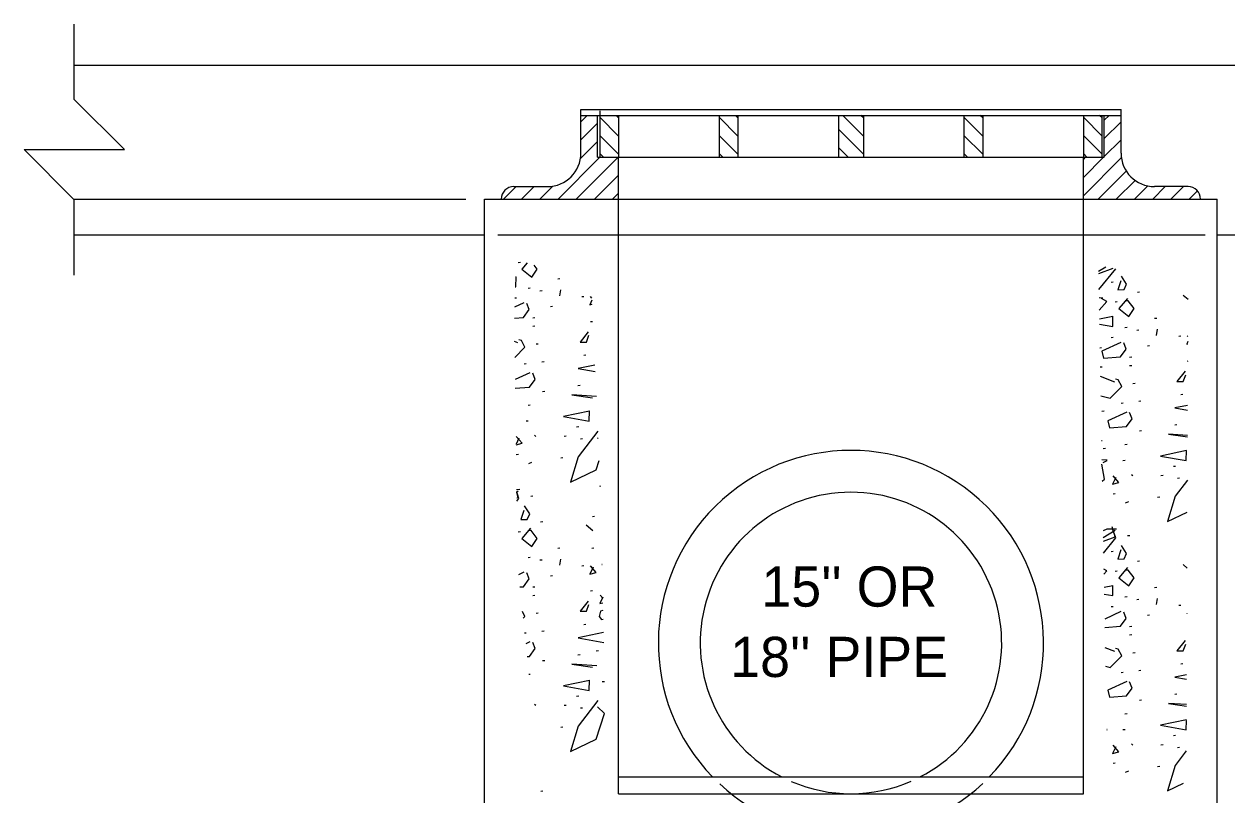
# Model space of a CAD drawing. Extents: x 1007 to 1035.5, y 1000.5 to 1021.5.
# Drawn here: x 1018.5 to 1024.49, y 1009.69 to 1013.52 of the extents above; entities that cross this region are included whole.
import ezdxf

# ---------------------------------------------------------------- set-up
doc = ezdxf.new("R2010")
doc.units = 0
doc.layers.add('Level 1', color=7, linetype='Continuous')

msp = doc.modelspace()

# ---------------------------------------------------------------- linework, layer by layer
at = {"layer": 'Level 1'}
for p, q in [((1018.7525, 1013.319), (1026.1787, 1013.319)), ((1021.273, 1012.8815), (1021.273, 1013.0987)), ((1021.273, 1013.0987), (1023.9605, 1013.0987)), ((1021.3667, 1013.0926), (1021.3667, 1012.8607)), ((1023.9605, 1012.8815), (1023.9605, 1013.0987)), ((1021.273, 1013.0374), (1021.3045, 1013.069)), ((1021.273, 1013.069), (1023.9605, 1013.069)), ((1021.273, 1012.9469), (1021.3563, 1013.0303)), ((1021.3563, 1012.8607), (1021.3563, 1013.069)), ((1021.4605, 1012.966), (1021.3667, 1013.0598)), ((1021.4605, 1013.0564), (1021.4478, 1013.069)), ((1021.4605, 1013.069), (1021.4605, 1012.8607)), ((1021.9605, 1013.069), (1021.9605, 1012.8607)), ((1022.0542, 1012.966), (1021.9605, 1013.0598)), ((1022.0542, 1013.0564), (1022.0417, 1013.069)), ((1022.0542, 1013.069), (1022.0542, 1012.8607)), ((1022.5542, 1013.069), (1022.5542, 1012.8607)), ((1022.6792, 1012.966), (1022.5762, 1013.069)), ((1022.6792, 1013.0564), (1022.6667, 1013.069)), ((1022.6792, 1013.069), (1022.6792, 1012.8607)), ((1023.1792, 1013.069), (1023.1792, 1012.8607)), ((1023.273, 1012.966), (1023.1792, 1013.0598)), ((1023.273, 1013.0564), (1023.2603, 1013.069)), ((1023.273, 1013.069), (1023.273, 1012.8607)), ((1023.773, 1013.069), (1023.773, 1012.8607)), ((1023.8667, 1012.966), (1023.773, 1013.0598)), ((1023.8667, 1013.0564), (1023.8542, 1013.069)), ((1023.8667, 1012.8607), (1023.8667, 1013.069)), ((1023.8772, 1012.8607), (1023.8772, 1013.069)), ((1023.8772, 1013.0451), (1023.901, 1013.069)), ((1023.8772, 1012.9546), (1023.9605, 1013.0379)), ((1021.4605, 1012.8755), (1021.3667, 1012.9693)), ((1022.0542, 1012.8755), (1021.9605, 1012.9693)), ((1022.6792, 1012.8755), (1022.5542, 1013.0005)), ((1023.273, 1012.8755), (1023.1792, 1012.9693)), ((1023.8667, 1012.8755), (1023.773, 1012.9693)), ((1021.2707, 1012.8541), (1021.3563, 1012.9397)), ((1022.6035, 1012.8607), (1022.5542, 1012.91)), ((1023.8772, 1012.864), (1023.9605, 1012.9473)), ((1021.1593, 1012.6523), (1021.3677, 1012.8607)), ((1021.25, 1012.6523), (1021.4583, 1012.8607)), ((1021.3563, 1012.8607), (1023.8772, 1012.8607)), ((1021.3848, 1012.8607), (1021.3667, 1012.8788)), ((1021.4605, 1012.6523), (1021.4605, 1012.8607)), ((1021.9785, 1012.8607), (1021.9605, 1012.8788)), ((1023.1973, 1012.8607), (1023.1792, 1012.8788)), ((1023.791, 1012.8607), (1023.773, 1012.8788)), ((1023.773, 1012.6523), (1023.773, 1012.8607)), ((1023.773, 1012.8504), (1023.7832, 1012.8607)), ((1023.773, 1012.7598), (1023.8737, 1012.8607)), ((1023.773, 1012.6694), (1023.962, 1012.8585)), ((1023.8465, 1012.6523), (1023.9863, 1012.7922)), ((1021.3405, 1012.6523), (1021.4605, 1012.7723)), ((1023.937, 1012.6523), (1024.0303, 1012.7458)), ((1020.8878, 1012.6523), (1020.9503, 1012.7148)), ((1020.9397, 1012.7148), (1021.1063, 1012.7148)), ((1020.9783, 1012.6523), (1021.0408, 1012.7148)), ((1021.0688, 1012.6523), (1021.1338, 1012.7171)), ((1021.4308, 1012.6523), (1021.4605, 1012.6818)), ((1024.0273, 1012.6523), (1024.0933, 1012.7183)), ((1024.118, 1012.6523), (1024.1805, 1012.7148)), ((1024.2938, 1012.7148), (1024.1272, 1012.7148)), ((1024.2085, 1012.6523), (1024.271, 1012.7148)), ((1024.299, 1012.6523), (1024.3405, 1012.6938)), ((1018.7525, 1012.6523), (1020.7003, 1012.6523)), ((1020.7938, 1009.0273), (1020.7938, 1012.6523)), ((1020.7938, 1012.6523), (1024.4397, 1012.6523)), ((1021.4605, 1009.694), (1021.4605, 1012.6523)), ((1023.773, 1009.694), (1023.773, 1012.6523)), ((1024.4397, 1009.0273), (1024.4397, 1012.6523)), ((1018.7525, 1012.4741), (1020.7938, 1012.4741)), ((1020.86, 1012.4741), (1024.3788, 1012.4741)), ((1024.4397, 1012.4741), (1026.1787, 1012.4741)), ((1021.4605, 1009.7773), (1023.773, 1009.7773)), ((1021.4605, 1009.694), (1023.773, 1009.694))]:
    msp.add_line(p, q, dxfattribs=at)
for points in [[(1018.7525, 1012.2737), (1018.7525, 1012.6487), (1018.5025, 1012.8987), (1019.0025, 1012.8987), (1018.7525, 1013.1487), (1018.7525, 1013.5237)], [(1020.972, 1012.3373), (1020.9613, 1012.3359)], [(1021.0062, 1012.3358), (1020.9797, 1012.3043)], [(1021.0557, 1012.3043), (1021.0412, 1012.3233)], [(1023.8848, 1012.3144), (1023.849, 1012.2923)], [(1023.8493, 1012.2818), (1023.9213, 1012.3086)], [(1020.9507, 1012.2648), (1020.9477, 1012.2642)], [(1020.9493, 1012.2155), (1020.9507, 1012.2662)], [(1020.9797, 1012.3043), (1021.029, 1012.2643)], [(1021.029, 1012.2643), (1021.0557, 1012.3043)], [(1021.1683, 1012.2554), (1021.1577, 1012.2541)], [(1023.8507, 1012.2028), (1023.9345, 1012.3064)], [(1023.9588, 1012.2468), (1023.9442, 1012.2015), (1023.9762, 1012.2028), (1023.9882, 1012.2295), (1023.9628, 1012.2695)], [(1020.9463, 1012.216), (1020.9493, 1012.2155)], [(1021.021, 1012.2096), (1021.0103, 1012.2083)], [(1021.08, 1012.1965), (1021.0692, 1012.1952)], [(1021.1677, 1012.1709), (1021.173, 1012.2017)], [(1023.9222, 1012.2393), (1023.9115, 1012.2379)], [(1024.053, 1012.1902), (1024.0423, 1012.1888)], [(1020.9895, 1012.1359), (1020.9435, 1012.1144)], [(1020.9523, 1012.1605), (1020.9447, 1012.1595)], [(1021.0162, 1012.1026), (1021.0042, 1012.1333)], [(1021.2885, 1012.1671), (1021.2778, 1012.1658)], [(1021.328, 1012.1491), (1021.3175, 1012.1271)], [(1021.3175, 1012.1271), (1021.3288, 1012.1299)], [(1021.3275, 1012.1599), (1021.3202, 1012.1684)], [(1023.8708, 1012.1602), (1023.8513, 1012.161)], [(1023.8525, 1012.1004), (1023.8895, 1012.1428)], [(1023.8895, 1012.1428), (1023.8628, 1012.1588)], [(1023.9418, 1012.1411), (1023.9312, 1012.1398)], [(1023.9922, 1012.1588), (1023.9495, 1012.1082), (1023.9988, 1012.0682), (1024.0255, 1012.1082), (1023.9962, 1012.1468), (1023.9815, 1012.1468)], [(1024.294, 1012.1526), (1024.2692, 1012.1735)], [(1020.9882, 1012.0639), (1021.0162, 1012.1026)], [(1021.1323, 1012.118), (1021.1217, 1012.1167)], [(1023.9205, 1012.0687), (1023.8532, 1012.0548)], [(1023.9192, 1012.0193), (1023.9205, 1012.07)], [(1020.942, 1012.0602), (1020.9882, 1012.0639)], [(1021.044, 1012.0623), (1021.0332, 1012.061)], [(1021.044, 1012.0198), (1021.0332, 1012.0185)], [(1021.331, 1012.0427), (1021.3203, 1012.0413)], [(1023.8537, 1012.0309), (1023.9192, 1012.0193)], [(1023.9908, 1012.0134), (1023.9802, 1012.0121)], [(1024.1382, 1012.0593), (1024.1275, 1012.0579)], [(1020.977, 1011.9496), (1020.9637, 1011.9523)], [(1020.9943, 1011.9163), (1020.977, 1011.9496)], [(1021.31, 1011.9923), (1021.2687, 1011.9416), (1021.3007, 1011.9416), (1021.3127, 1011.9749)], [(1023.9222, 1011.9643), (1023.9115, 1011.963)], [(1024.0498, 1012.0003), (1024.039, 1011.999)], [(1024.1375, 1011.9748), (1024.1428, 1012.0055)], [(1024.2583, 1011.9709), (1024.2477, 1011.9696)], [(1024.2933, 1011.9683), (1024.29, 1011.9723)], [(1020.9597, 1011.9376), (1020.9425, 1011.9443)], [(1020.9438, 1011.8644), (1020.9943, 1011.9163)], [(1021.0603, 1011.9314), (1021.0497, 1011.9301)], [(1023.8632, 1011.912), (1023.8558, 1011.911)], [(1023.9593, 1011.9398), (1023.8647, 1011.8958), (1023.874, 1011.8611), (1023.958, 1011.8678), (1023.986, 1011.9064), (1023.974, 1011.9371)], [(1024.1022, 1011.9218), (1024.0915, 1011.9205)], [(1024.2933, 1011.9434), (1024.2873, 1011.9309)], [(1024.2873, 1011.9309), (1024.2932, 1011.9323)], [(1021.0013, 1011.8333), (1020.9907, 1011.8319)], [(1021.0897, 1011.8431), (1021.079, 1011.8418)], [(1021.2982, 1011.8758), (1021.2875, 1011.8745)], [(1024.0138, 1011.8662), (1024.003, 1011.8648)], [(1024.2928, 1011.8455), (1024.2902, 1011.8452)], [(1021.019, 1011.789), (1020.9453, 1011.7547)], [(1021.0457, 1011.7557), (1021.0337, 1011.7863)], [(1021.3428, 1011.8268), (1021.259, 1011.8095)], [(1021.259, 1011.8095), (1021.3443, 1011.7943)], [(1023.8665, 1011.8171), (1023.8575, 1011.8159)], [(1023.9295, 1011.7414), (1023.8583, 1011.7696)], [(1024.0138, 1011.8237), (1024.003, 1011.8223)], [(1024.2798, 1011.7961), (1024.2385, 1011.7454), (1024.2705, 1011.7454), (1024.2825, 1011.7788)], [(1020.946, 1011.7113), (1021.0177, 1011.717)], [(1021.0177, 1011.717), (1021.0457, 1011.7557)], [(1021.2688, 1011.7253), (1021.2582, 1011.7239)], [(1023.9068, 1011.6614), (1023.9642, 1011.7201)], [(1023.9468, 1011.7534), (1023.9335, 1011.7561)], [(1023.9642, 1011.7201), (1023.9468, 1011.7534)], [(1024.0302, 1011.7353), (1024.0195, 1011.7339)], [(1021.093, 1011.6958), (1021.0823, 1011.6945)], [(1021.35, 1011.671), (1021.2273, 1011.6788)], [(1021.2273, 1011.6788), (1021.3313, 1011.6642)], [(1023.86, 1011.6743), (1023.9068, 1011.6614)], [(1024.268, 1011.6797), (1024.2573, 1011.6783)], [(1021.021, 1011.6271), (1021.0103, 1011.6258)], [(1021.3163, 1011.5973), (1021.187, 1011.5706), (1021.315, 1011.5479), (1021.3163, 1011.5987)], [(1023.8763, 1011.5978), (1023.8657, 1011.5965)], [(1023.9888, 1011.5928), (1023.8942, 1011.5488), (1023.9035, 1011.5142), (1023.9875, 1011.5208), (1024.0155, 1011.5595), (1024.0035, 1011.5902)], [(1023.9712, 1011.6371), (1023.9605, 1011.6358)], [(1024.0595, 1011.6469), (1024.0488, 1011.6456)], [(1024.292, 1011.6263), (1024.2288, 1011.6133)], [(1024.2288, 1011.6133), (1024.292, 1011.6021)], [(1021.0112, 1011.5486), (1021.0005, 1011.5473)], [(1024.2387, 1011.5291), (1024.228, 1011.5278)], [(1020.9805, 1011.4381), (1020.9512, 1011.4714)], [(1021.049, 1011.4722), (1021.0423, 1011.4775)], [(1021.2, 1011.4733), (1021.1893, 1011.472)], [(1021.2622, 1011.5191), (1021.2515, 1011.5178)], [(1021.3578, 1011.4973), (1021.2593, 1011.3708)], [(1024.0628, 1011.4997), (1024.0522, 1011.4983)], [(1024.2915, 1011.4766), (1024.1972, 1011.4827)], [(1024.1972, 1011.4827), (1024.2915, 1011.4693)], [(1020.9645, 1011.4634), (1020.9502, 1011.4332)], [(1020.9502, 1011.4304), (1020.9805, 1011.4381)], [(1021.2818, 1011.4603), (1021.2712, 1011.4589)], [(1021.3595, 1011.4616), (1021.3553, 1011.4655)], [(1023.8665, 1011.4506), (1023.8638, 1011.4503)], [(1023.8828, 1011.4113), (1023.8722, 1011.41)], [(1023.9908, 1011.4309), (1023.9802, 1011.4296)], [(1020.9622, 1011.3817), (1020.9515, 1011.3803)], [(1021.1837, 1011.3653), (1021.173, 1011.364)], [(1021.2593, 1011.3708), (1021.222, 1011.2441)], [(1021.3487, 1011.3054), (1021.3645, 1011.3526)], [(1023.8922, 1011.3533), (1023.8655, 1011.3554)], [(1023.8722, 1011.3413), (1023.8908, 1011.352)], [(1023.981, 1011.3524), (1023.9703, 1011.3511)], [(1024.2862, 1011.4012), (1024.1568, 1011.3744), (1024.2848, 1011.3518), (1024.2862, 1011.4025)], [(1021.0277, 1011.3428), (1021.0117, 1011.3361)], [(1021.222, 1011.2441), (1021.3487, 1011.3054)], [(1023.8788, 1011.2587), (1023.8658, 1011.3338)], [(1024.232, 1011.3229), (1024.2213, 1011.3216)], [(1023.8673, 1011.2499), (1023.8788, 1011.2587)], [(1023.9343, 1011.2673), (1023.9183, 1011.2339), (1023.9503, 1011.2419), (1023.921, 1011.2753)], [(1024.0188, 1011.276), (1024.0122, 1011.2813)], [(1024.1698, 1011.2772), (1024.1592, 1011.2758)], [(1024.2907, 1011.2535), (1024.2292, 1011.1746)], [(1024.2517, 1011.2641), (1024.241, 1011.2628)], [(1020.969, 1011.2073), (1020.9535, 1011.2068)], [(1020.961, 1011.1993), (1020.9537, 1011.1947)], [(1020.965, 1011.1633), (1020.9537, 1011.1955)], [(1020.961, 1011.1686), (1020.9537, 1011.1933)], [(1021.0342, 1011.1742), (1021.0235, 1011.1728)], [(1021.3698, 1011.2237), (1021.3662, 1011.2233)], [(1023.932, 1011.1855), (1023.9213, 1011.1842)], [(1024.2292, 1011.1746), (1024.1918, 1011.0479)], [(1020.954, 1011.1659), (1020.961, 1011.1686)], [(1020.9543, 1011.1499), (1020.965, 1011.1633)], [(1020.989, 1011.1033), (1020.9743, 1011.0579), (1021.0063, 1011.0593), (1021.0183, 1011.0859), (1020.993, 1011.1259)], [(1023.9975, 1011.1466), (1023.9815, 1011.1399)], [(1024.1535, 1011.1692), (1024.1428, 1011.1678)], [(1021.3408, 1011.0728), (1021.3302, 1011.0714)], [(1024.1918, 1011.0479), (1024.29, 1011.0954)], [(1020.972, 1010.9975), (1020.9613, 1010.9962)], [(1021.0223, 1011.0153), (1020.9797, 1010.9646), (1021.029, 1010.9246), (1021.0557, 1010.9646), (1021.0263, 1011.0033), (1021.0117, 1011.0033)], [(1021.0832, 1011.0466), (1021.0725, 1011.0453)], [(1021.3327, 1011.0019), (1021.2993, 1011.0299)], [(1023.8895, 1011.0098), (1023.8717, 1011.0028)], [(1023.9308, 1011.0031), (1023.8723, 1010.967)], [(1023.9388, 1011.0111), (1023.8895, 1011.0098)], [(1023.9308, 1010.9724), (1023.9162, 1011.0218)], [(1023.9348, 1010.9671), (1023.9188, 1011.0124)], [(1023.8727, 1010.9507), (1023.9308, 1010.9724)], [(1023.8737, 1010.8915), (1023.9348, 1010.9671)], [(1024.004, 1010.978), (1023.9933, 1010.9767)], [(1021.1683, 1010.9157), (1021.1577, 1010.9143)], [(1021.3375, 1010.9157), (1021.3268, 1010.9143)], [(1023.9222, 1010.8995), (1023.9115, 1010.8982)], [(1023.9588, 1010.9071), (1023.9442, 1010.8618), (1023.9762, 1010.8631), (1023.9882, 1010.8898), (1023.9628, 1010.9298)], [(1021.021, 1010.8698), (1021.0103, 1010.8685)], [(1021.08, 1010.8568), (1021.0692, 1010.8554)], [(1021.1677, 1010.8312), (1021.173, 1010.8619)], [(1021.2885, 1010.8273), (1021.2778, 1010.826)], [(1021.3335, 1010.8207), (1021.3175, 1010.7873), (1021.3495, 1010.7953), (1021.3202, 1010.8287)], [(1021.3782, 1010.8341), (1021.378, 1010.8338)], [(1021.378, 1010.8338), (1021.3782, 1010.8339)], [(1023.8895, 1010.8031), (1023.8752, 1010.8117)], [(1023.9922, 1010.8191), (1023.9495, 1010.7684), (1023.9988, 1010.7284), (1024.0255, 1010.7684), (1023.9962, 1010.8071), (1023.9815, 1010.8071)], [(1024.053, 1010.8504), (1024.0423, 1010.8491)], [(1024.289, 1010.8171), (1024.2692, 1010.8338)], [(1020.9895, 1010.7962), (1020.963, 1010.7838)], [(1020.9882, 1010.7242), (1021.0162, 1010.7628)], [(1021.0162, 1010.7628), (1021.0042, 1010.7935)], [(1021.1323, 1010.7783), (1021.1217, 1010.7769)], [(1023.8755, 1010.7871), (1023.8895, 1010.8031)], [(1023.9418, 1010.8013), (1023.9312, 1010.8)], [(1020.9693, 1010.7227), (1020.9882, 1010.7242)], [(1021.044, 1010.7226), (1021.0332, 1010.7213)], [(1021.331, 1010.7029), (1021.3203, 1010.7016)], [(1023.9205, 1010.7289), (1023.8767, 1010.7199)], [(1023.9192, 1010.6796), (1023.9205, 1010.7303)], [(1024.1382, 1010.7195), (1024.1275, 1010.7182)], [(1021.044, 1010.6801), (1021.0332, 1010.6788)], [(1021.31, 1010.6525), (1021.2687, 1010.6018), (1021.3007, 1010.6018), (1021.3127, 1010.6352)], [(1021.3817, 1010.6717), (1021.3665, 1010.6401)], [(1021.3665, 1010.6401), (1021.3822, 1010.6441)], [(1021.3817, 1010.6672), (1021.3692, 1010.6814)], [(1023.8773, 1010.6871), (1023.9192, 1010.6796)], [(1023.9908, 1010.6737), (1023.9802, 1010.6723)], [(1024.0498, 1010.6606), (1024.039, 1010.6593)], [(1024.1375, 1010.635), (1024.1428, 1010.6658)], [(1024.2583, 1010.6312), (1024.2477, 1010.6298)], [(1020.9943, 1010.5765), (1020.982, 1010.6003)], [(1020.9853, 1010.5673), (1020.9943, 1010.5765)], [(1021.0603, 1010.5917), (1021.0497, 1010.5903)], [(1021.3713, 1010.6032), (1021.3647, 1010.5752)], [(1021.3647, 1010.5752), (1021.3753, 1010.5605)], [(1021.383, 1010.606), (1021.3713, 1010.6032)], [(1023.9593, 1010.6), (1023.8795, 1010.5629)], [(1023.9222, 1010.6246), (1023.9115, 1010.6233)], [(1023.986, 1010.5667), (1023.974, 1010.5973)], [(1024.1022, 1010.5821), (1024.0915, 1010.5808)], [(1024.2882, 1010.593), (1024.2873, 1010.5912)], [(1024.2873, 1010.5912), (1024.2882, 1010.5914)], [(1021.2982, 1010.5361), (1021.2875, 1010.5348)], [(1021.3753, 1010.5605), (1021.384, 1010.5628)], [(1023.8802, 1010.5218), (1023.958, 1010.528)], [(1023.958, 1010.528), (1023.986, 1010.5667)], [(1024.0138, 1010.5264), (1024.003, 1010.5251)], [(1021.0013, 1010.4935), (1020.993, 1010.4925)], [(1021.0897, 1010.5033), (1021.079, 1010.502)], [(1021.3853, 1010.4958), (1021.259, 1010.4698)], [(1021.259, 1010.4698), (1021.3865, 1010.4472)], [(1024.0138, 1010.4839), (1024.003, 1010.4826)], [(1024.2798, 1010.4563), (1024.2385, 1010.4057), (1024.2705, 1010.4057), (1024.2825, 1010.439)], [(1021.019, 1010.4493), (1020.9985, 1010.4398)], [(1021.0177, 1010.3773), (1021.0457, 1010.4159)], [(1021.0457, 1010.4159), (1021.0337, 1010.4466)], [(1021.3605, 1010.4052), (1021.3497, 1010.4038)], [(1023.9295, 1010.4017), (1023.882, 1010.4205)], [(1023.9468, 1010.4137), (1023.9335, 1010.4163)], [(1023.9642, 1010.3803), (1023.9468, 1010.4137)], [(1024.0302, 1010.3955), (1024.0195, 1010.3942)], [(1021.005, 1010.3763), (1021.0177, 1010.3773)], [(1021.093, 1010.3561), (1021.0823, 1010.3548)], [(1021.3527, 1010.3311), (1021.2273, 1010.3391), (1021.3313, 1010.3244)], [(1021.2688, 1010.3855), (1021.2582, 1010.3842)], [(1023.9068, 1010.3217), (1023.9642, 1010.3803)], [(1024.268, 1010.3399), (1024.2573, 1010.3386)], [(1021.021, 1010.2873), (1021.0143, 1010.2865)], [(1023.8835, 1010.3282), (1023.9068, 1010.3217)], [(1023.9712, 1010.2973), (1023.9605, 1010.296)], [(1024.0595, 1010.3072), (1024.0488, 1010.3058)], [(1024.287, 1010.2856), (1024.2288, 1010.2736)], [(1024.2288, 1010.2736), (1024.2868, 1010.2633)], [(1021.3163, 1010.2576), (1021.187, 1010.2308), (1021.315, 1010.2082), (1021.3163, 1010.2589)], [(1021.3898, 1010.2513), (1021.3792, 1010.25)], [(1023.9888, 1010.2531), (1023.8942, 1010.2091), (1023.9035, 1010.1744), (1023.9875, 1010.1811), (1024.0155, 1010.2198), (1024.0035, 1010.2504)], [(1021.2622, 1010.1793), (1021.2515, 1010.178)], [(1021.358, 1010.1578), (1021.2593, 1010.031)], [(1024.0628, 1010.1599), (1024.0522, 1010.1586)], [(1024.2387, 1010.1893), (1024.228, 1010.188)], [(1021.049, 1010.1324), (1021.0423, 1010.1378)], [(1021.2, 1010.1336), (1021.1893, 1010.1323)], [(1021.2818, 1010.1205), (1021.2712, 1010.1192)], [(1021.3487, 1009.9657), (1021.3913, 1010.0924)], [(1021.3913, 1010.0924), (1021.3553, 1010.1258)], [(1024.2863, 1010.1373), (1024.1972, 1010.1429)], [(1024.1972, 1010.1429), (1024.2863, 1010.1304)], [(1023.9908, 1010.0912), (1023.9802, 1010.0898)], [(1024.286, 1010.0614), (1024.1568, 1010.0347)], [(1024.1568, 1010.0347), (1024.2848, 1010.012)], [(1024.2848, 1010.012), (1024.286, 1010.0587)], [(1021.1837, 1010.0256), (1021.173, 1010.0243)], [(1021.2593, 1010.031), (1021.222, 1009.9043)], [(1023.8922, 1010.0136), (1023.8892, 1010.0138)], [(1023.8892, 1010.0113), (1023.8908, 1010.0123)], [(1023.981, 1010.0127), (1023.9703, 1010.0113)], [(1024.232, 1009.9832), (1024.2213, 1009.9818)], [(1021.222, 1009.9043), (1021.3487, 1009.9657)], [(1023.9343, 1009.9275), (1023.9183, 1009.8942), (1023.9503, 1009.9022), (1023.921, 1009.9355)], [(1024.0188, 1009.9363), (1024.0122, 1009.9416)], [(1024.1698, 1009.9374), (1024.1592, 1009.9361)], [(1024.2517, 1009.9243), (1024.241, 1009.923)], [(1024.285, 1009.9067), (1024.2292, 1009.8348)], [(1023.932, 1009.8458), (1023.9213, 1009.8444)], [(1023.9975, 1009.8068), (1023.9815, 1009.8002)], [(1024.1535, 1009.8294), (1024.1428, 1009.8281)], [(1024.2292, 1009.8348), (1024.1918, 1009.7082)], [(1024.1918, 1009.7082), (1024.272, 1009.7471)], [(1021.0832, 1009.7068), (1021.0742, 1009.7058)]]:
    msp.add_lwpolyline(points, dxfattribs=at)
for centre, radius, start, end in [((1021.1063, 1012.8815), 0.1667, 270, 0), ((1024.1271, 1012.8815), 0.1667, 180, 270), ((1020.9396, 1012.6523), 0.0625, 90, 180), ((1024.2938, 1012.6523), 0.0625, 0, 90), ((1022.6167, 1010.444), 0.9583, 315.92079, 224.08044), ((1022.6167, 1010.444), 0.75, 297.26604, 242.73455), ((1022.6167, 1010.444), 0.9583, 227.04191, 313.17357), ((1022.6167, 1010.444), 0.75, 246.62391, 293.51541)]:
    msp.add_arc(centre, radius, start, end, dxfattribs=at)

# ---------------------------------------------------------------- texts
for s, p in [("15'' OR", (1022.1712, 1010.6249)), ("18'' PIPE", (1022.016, 1010.2749))]:
    msp.add_text(s, height=0.2, dxfattribs=at).set_placement(p)

doc.saveas('drawing.dxf')
